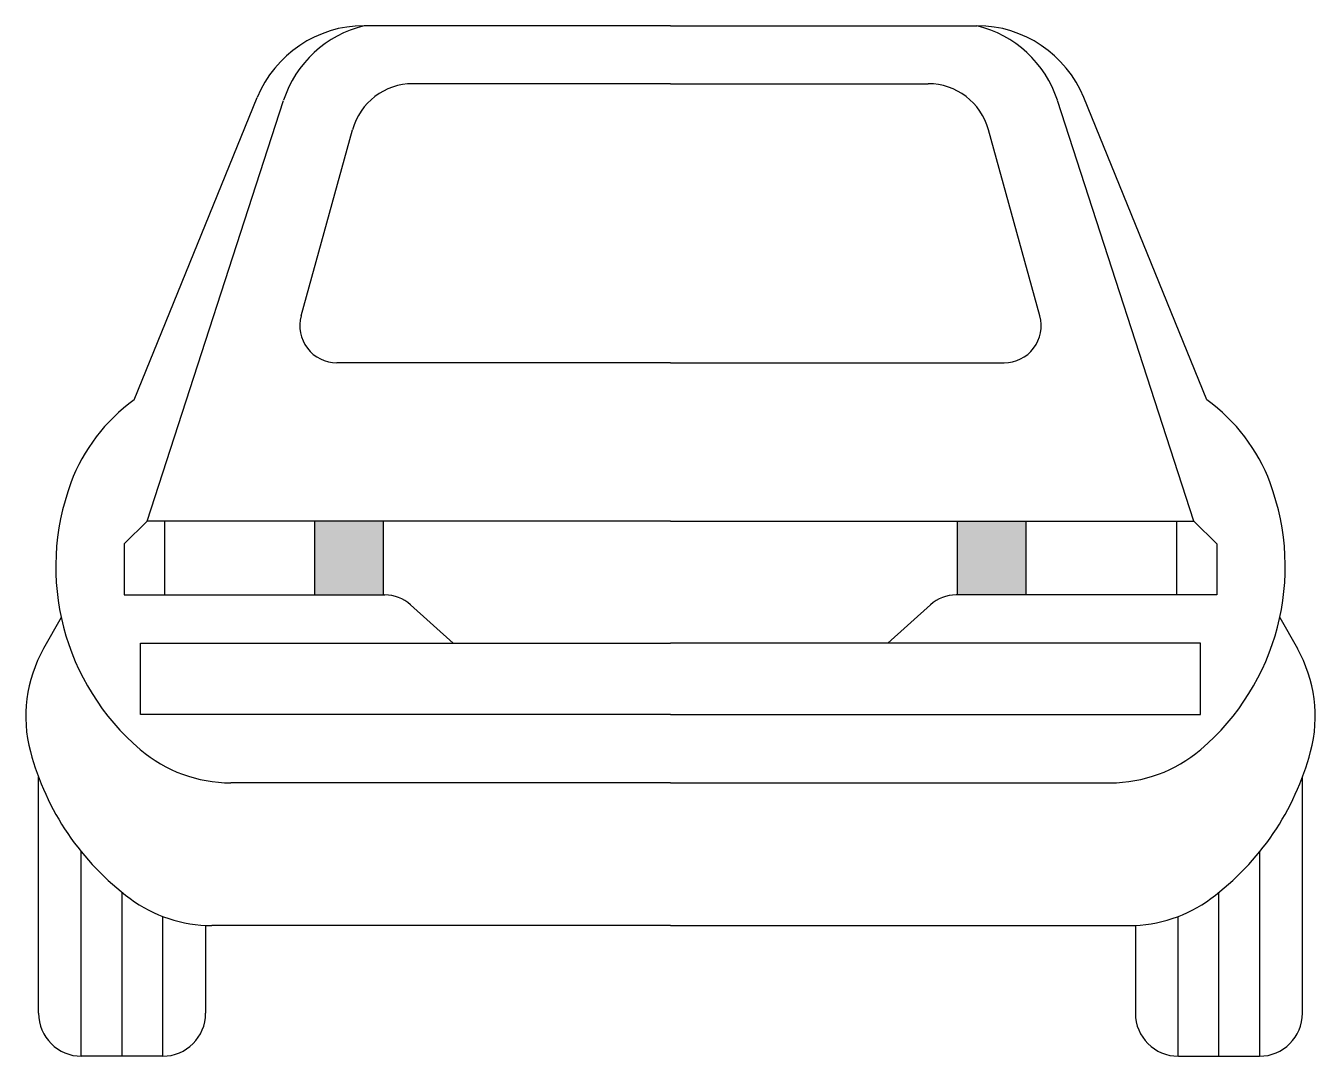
# Model space of a CAD drawing. Extents: x -28.1 to 28.1, y 0 to 45.
import ezdxf

# ---------------------------------------------------------------- set-up
doc = ezdxf.new("R2010")
doc.units = 0
doc.layers.add('LAYER01', color=7, linetype='CONTINUOUS')

msp = doc.modelspace()

# ---------------------------------------------------------------- linework, layer by layer
at = {"layer": 'LAYER01', "color": 7, "linetype": 'CONTINUOUS'}
for p, q in [((0, 45.001), (-13.378, 45.001)), ((0, 45.001), (13.378, 45.001)), ((0, 42.473), (-11.246, 42.473)), ((0, 42.473), (11.246, 42.473)), ((-23.42, 28.66), (-18.042, 41.864)), ((-22.849, 23.367), (-16.89, 41.745)), ((22.849, 23.367), (16.89, 41.745)), ((23.42, 28.66), (18.042, 41.864)), ((-16.126, 32.335), (-13.884, 40.463)), ((16.126, 32.335), (13.884, 40.463)), ((0, 30.282), (-14.563, 30.282)), ((0, 30.282), (14.563, 30.282)), ((-22.849, 23.367), (-23.845, 22.37)), ((0, 23.367), (-22.849, 23.367)), ((-22.086, 23.367), (-22.086, 20.143)), ((-15.52, 20.143), (-15.52, 23.367)), ((-12.529, 20.143), (-12.529, 23.367)), ((0, 23.367), (22.849, 23.367)), ((12.529, 20.143), (12.529, 23.367)), ((15.52, 20.143), (15.52, 23.367)), ((22.086, 23.367), (22.086, 20.143)), ((22.849, 23.367), (23.845, 22.37)), ((-23.845, 22.37), (-23.845, 20.143)), ((23.845, 22.37), (23.845, 20.143)), ((-23.845, 20.143), (-12.465, 20.143)), ((-11.351, 19.716), (-9.481, 18.033)), ((11.351, 19.716), (9.481, 18.033)), ((23.845, 20.143), (12.465, 20.143)), ((-26.599, 19.161), (-27.368, 17.801)), ((26.599, 19.161), (27.368, 17.801)), ((-23.142, 18.033), (0, 18.033)), ((-23.142, 14.927), (-23.142, 18.033)), ((23.142, 18.033), (0, 18.033)), ((23.142, 14.927), (23.142, 18.033)), ((0, 14.927), (-23.142, 14.927)), ((0, 14.927), (23.142, 14.927)), ((-27.589, 1.877), (-27.589, 12.192)), ((0, 11.94), (-19.199, 11.94)), ((0, 11.94), (19.199, 11.94)), ((27.589, 1.877), (27.589, 12.192)), ((-25.725, 0), (-25.725, 8.934)), ((25.724, 0), (25.724, 8.934)), ((-23.942, 0), (-23.942, 7.158)), ((23.942, 0), (23.942, 7.158)), ((-22.159, 0), (-22.159, 6.103)), ((-20.295, 5.716), (-20.295, 1.877)), ((0, 5.71), (-20.028, 5.71)), ((0, 5.71), (20.028, 5.71)), ((20.295, 5.716), (20.295, 1.877)), ((22.159, 0), (22.159, 6.103)), ((-22.172, 0), (-25.712, 0)), ((22.172, 0), (25.712, 0))]:
    msp.add_line(p, q, dxfattribs=at)
for centre, radius, start, end in [((-13.378, 39.965), 5.037, 90, 157.8415), ((-12.223, 40.232), 4.907, 103.6166, 162.0381), ((12.223, 40.232), 4.907, 17.9619, 76.3834), ((13.378, 39.965), 5.037, 22.1585, 90), ((-11.246, 39.736), 2.737, 90, 164.5785), ((11.246, 39.736), 2.737, 15.4215, 90), ((-14.563, 31.904), 1.621, 164.5785, 270), ((14.563, 31.904), 1.621, 270, 15.4215), ((-18.834, 22.306), 7.836, 125.823, 159.5779), ((18.834, 22.306), 7.836, 20.4221, 54.177), ((-16.347, 21.38), 10.489, 159.5779, 229.5957), ((16.347, 21.38), 10.489, 310.4043, 20.4221), ((-12.465, 18.477), 1.666, 48.0246, 90), ((12.465, 18.477), 1.666, 90, 131.9754), ((-22.143, 14.846), 6.003, 150.5183, 194.8656), ((22.143, 14.846), 6.003, 345.1344, 29.4817), ((-16.594, 16.319), 11.744, 194.8656, 233.436), ((-19.199, 18.029), 6.089, 229.5957, 270), ((19.199, 18.029), 6.089, 270, 310.4043), ((16.594, 16.319), 11.744, 306.564, 345.1344), ((-20.028, 11.69), 5.98, 233.436, 270), ((20.028, 11.69), 5.98, 270, 306.564), ((-25.712, 1.877), 1.877, 180, 270), ((-22.172, 1.877), 1.877, 270, 0), ((22.172, 1.877), 1.877, 180, 270), ((25.712, 1.877), 1.877, 270, 0)]:
    msp.add_arc(centre, radius, start, end, dxfattribs=at)
for points in [[(-12.529, 20.143), (-15.52, 20.143), (-12.529, 23.367), (-15.52, 23.367)], [(12.529, 20.143), (15.52, 20.143), (12.529, 23.367), (15.52, 23.367)]]:
    msp.add_solid(points, dxfattribs=at)

doc.saveas('drawing.dxf')
